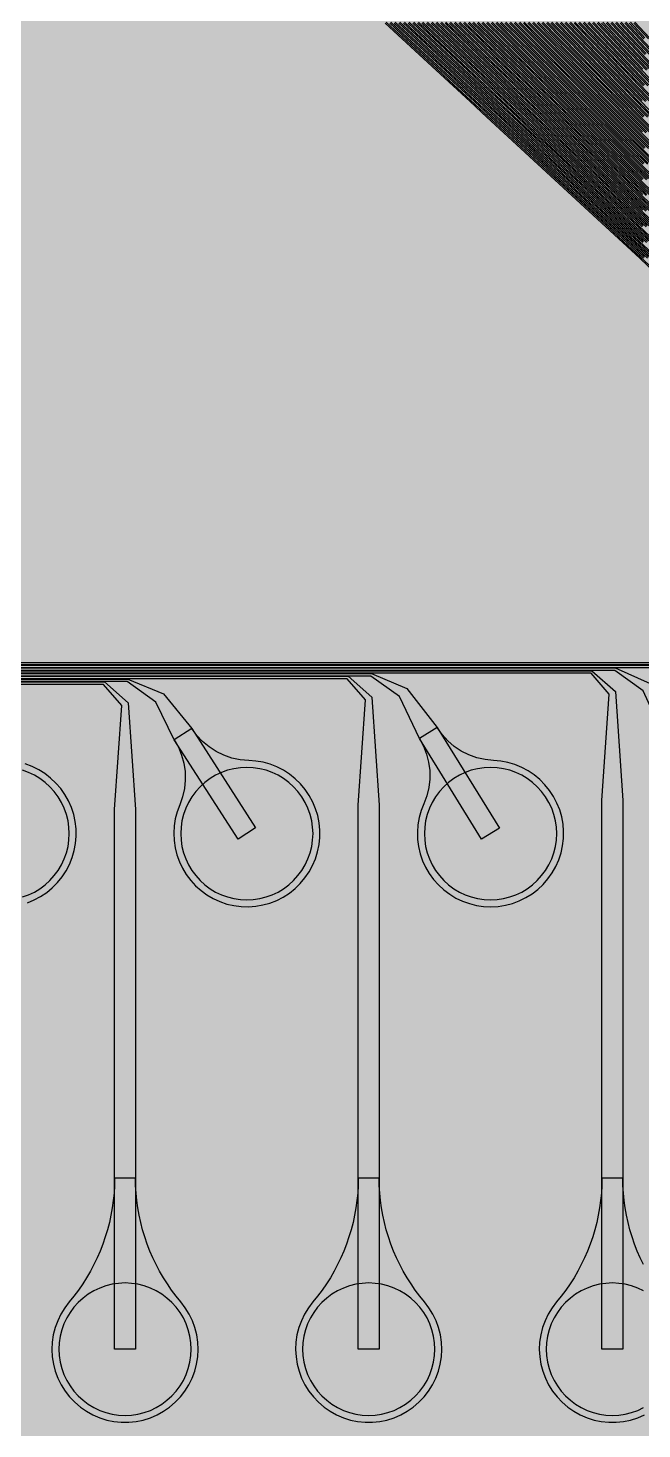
# Model space of a CAD drawing. Header units: metres. Extents: x -7231 to 10969, y -37556 to 1873.
# Drawn here: x -1183 to -301, y -19786 to -17775 of the extents above; entities that cross this region are included whole.
import ezdxf

# ---------------------------------------------------------------- set-up
doc = ezdxf.new("R2010")
doc.units = ezdxf.units.M
for name, color, linetype in [('Metal1', 4, 'CONTINUOUS'), ('Metal2', 3, 'CONTINUOUS'), ('Polyimide', 7, 'CONTINUOUS'), ('Polyimide_Negative', 5, 'CONTINUOUS')]:
    doc.layers.add(name, color=color, linetype=linetype)

msp = doc.modelspace()

# ---------------------------------------------------------------- hatches: boundary and pattern name
at = {"layer": 'Polyimide'}
msp.add_hatch(color=7, dxfattribs=at).paths.add_polyline_path([(4065.7, -468), (4066.7, -502), (4068.5, -536), (4071.4, -570), (4075.5, -604), (4081, -638), (4088, -672), (4096.5, -706), (4106.6, -740), (4118.3, -774), (4131.6, -808), (4146.5, -842), (4162.9, -876), (4180.7, -910), (4199.8, -944), (4220.2, -978), (4241.7, -1012), (4264.2, -1046), (4287.5, -1080), (4311.5, -1114), (4336, -1148), (4360.9, -1182), (4385.9, -1216), (4410.9, -1250), (4435.7, -1284), (4460.2, -1318), (4484.2, -1352), (4507.5, -1385.9), (4530, -1419.9), (4551.5, -1453.9), (4571.9, -1487.9), (4591.1, -1521.9), (4608.9, -1555.9), (4625.3, -1589.9), (4640.1, -1623.9), (4653.4, -1657.9), (4665.1, -1691.9), (4675.2, -1725.9), (4683.7, -1759.9), (4690.7, -1793.9), (4696.2, -1827.9), (4700.3, -1861.9), (4703.2, -1895.9), (4705.1, -1929.9), (4706.1, -1963.9), (4706.4, -1997.9), (4706.5, -2031.9), (4706.5, -4793), (4710, -4838.4), (4720.2, -4882.7), (4737.1, -4925), (4760.1, -4964.2), (4788.9, -4999.5), (4822.6, -5030), (4860.5, -5055.1), (4901.8, -5074.2), (4901.8, -5074.2), (4970.7, -5105.2), (5034.7, -5145.3), (5092.8, -5193.5), (5143.8, -5249.2), (5186.9, -5311.2), (5221.2, -5378.4), (5246.2, -5449.7), (5261.4, -5523.7), (5266.5, -5599), (5261.4, -5674.3), (5246.2, -5748.3), (5221.2, -5819.6), (5186.9, -5886.8), (5143.8, -5948.8), (5092.8, -6004.5), (5034.7, -6052.7), (4970.7, -6092.8), (4901.8, -6123.8), (4860.5, -6142.9), (4822.6, -6168), (4788.9, -6198.5), (4760.1, -6233.8), (4737.1, -6273), (4720.2, -6315.3), (4710, -6359.6), (4706.5, -6405), (4706.5, -9221.5), (4710, -9266.9), (4720.2, -9311.2), (4737.1, -9353.5), (4760.1, -9392.7), (4788.9, -9428), (4822.6, -9458.5), (4860.5, -9483.6), (4901.8, -9502.7), (4970.7, -9533.7), (5034.7, -9573.8), (5092.8, -9622), (5143.8, -9677.7), (5186.9, -9739.7), (5221.2, -9806.9), (5246.2, -9878.2), (5261.4, -9952.2), (5266.5, -10027.5), (5261.4, -10102.8), (5246.2, -10176.8), (5221.2, -10248.1), (5186.9, -10315.3), (5143.8, -10377.3), (5092.8, -10433), (5034.7, -10481.2), (4970.7, -10521.3), (4901.8, -10552.3), (4860.5, -10571.4), (4822.6, -10596.5), (4788.9, -10627), (4760.1, -10662.3), (4737.1, -10701.5), (4720.2, -10743.8), (4710, -10788.1), (4706.5, -10833.5), (4706.5, -13650), (4710, -13695.4), (4720.2, -13739.7), (4737.1, -13782), (4760.1, -13821.2), (4788.9, -13856.5), (4822.6, -13887), (4860.5, -13912.1), (4901.8, -13931.2), (4970.7, -13962.2), (5034.7, -14002.2), (5092.8, -14050.5), (5143.8, -14106.2), (5186.9, -14168.2), (5221.2, -14235.4), (5246.2, -14306.7), (5261.4, -14380.7), (5266.5, -14456), (5261.4, -14531.3), (5246.2, -14605.3), (5221.2, -14676.5), (5186.9, -14743.8), (5143.8, -14805.8), (5092.8, -14861.5), (5034.7, -14909.7), (4970.7, -14949.8), (4901.8, -14980.8), (4860.5, -14999.9), (4822.6, -15025), (4788.9, -15055.5), (4760.1, -15090.8), (4737.1, -15130), (4720.2, -15172.3), (4710, -15216.6), (4706.5, -15262), (4706.5, -15456), (4720.9, -15750), (4764.1, -16041.3), (4835.7, -16326.8), (4934.9, -16604), (5060.7, -16870.2), (5212.1, -17122.7), (5387.5, -17359.2), (5585.2, -17577.3), (5803.3, -17775), (6039.8, -17950.4), (6292.3, -18101.8), (6558.4, -18227.6), (6835.6, -18326.8), (7121.2, -18398.3), (7412.4, -18441.5), (7706.5, -18456), (9969, -18456), (10047.4, -18459.8), (10125.1, -18471.4), (10201.2, -18490.4), (10275.2, -18516.9), (10346.1, -18550.5), (10413.5, -18590.8), (10476.5, -18637.6), (10534.7, -18690.3), (10587.4, -18748.5), (10634.2, -18811.5), (10674.5, -18878.9), (10708.1, -18949.8), (10734.6, -19023.8), (10753.6, -19099.9), (10765.2, -19177.6), (10769, -19256), (10769, -20895.8), (10730.2, -20951.4), (10694.6, -21009.1), (10662.2, -21068.6), (10633.2, -21129.9), (10607.6, -21192.7), (10585.5, -21256.7), (10566.9, -21322), (10552, -21388.1), (10540.8, -21455), (10533.4, -21522.3), (10529.6, -21590), (10529.6, -21657.8), (10533.4, -21725.5), (10540.8, -21792.9), (10552, -21859.7), (10566.9, -21925.9), (10585.5, -21991.1), (10607.6, -22055.2), (10633.2, -22117.9), (10662.2, -22179.2), (10694.6, -22238.7), (10730.2, -22296.4), (10769, -22352), (10769, -32454.2), (10728.7, -32510.5), (10691.7, -32568.9), (10658, -32629.3), (10627.8, -32691.6), (10601.2, -32755.4), (10578.2, -32820.7), (10558.9, -32887.1), (10543.4, -32954.5), (10531.8, -33022.7), (10524, -33091.4), (10520.1, -33160.5), (10520.1, -33229.7), (10524, -33298.8), (10531.8, -33367.5), (10543.4, -33435.7), (10558.9, -33503.1), (10578.2, -33569.5), (10601.2, -33634.8), (10627.8, -33698.6), (10658, -33760.8), (10691.7, -33821.3), (10728.7, -33879.7), (10769, -33936), (10769, -36556), (10765.2, -36634.4), (10753.6, -36712.1), (10734.6, -36788.2), (10708.1, -36862.1), (10674.5, -36933.1), (10634.2, -37000.5), (10587.4, -37063.5), (10534.7, -37121.7), (10476.5, -37174.4), (10413.5, -37221.2), (10346.1, -37261.5), (10275.2, -37295.1), (10201.2, -37321.6), (10125.1, -37340.6), (10047.4, -37352.1), (9969, -37356), (-6231, -37356), (-6309.4, -37352.1), (-6387.1, -37340.6), (-6463.2, -37321.6), (-6537.2, -37295.1), (-6608.1, -37261.5), (-6675.5, -37221.2), (-6738.5, -37174.4), (-6796.7, -37121.7), (-6849.4, -37063.5), (-6896.2, -37000.5), (-6936.5, -36933.1), (-6970.1, -36862.1), (-6996.6, -36788.2), (-7015.6, -36712.1), (-7027.2, -36634.4), (-7031, -36556), (-7031, -33936), (-6990.7, -33879.8), (-6953.7, -33821.3), (-6920, -33760.9), (-6889.8, -33698.6), (-6863.2, -33634.8), (-6840.2, -33569.5), (-6820.9, -33503.1), (-6805.4, -33435.7), (-6793.7, -33367.5), (-6785.9, -33298.8), (-6782, -33229.7), (-6782, -33160.5), (-6785.9, -33091.4), (-6793.7, -33022.7), (-6805.4, -32954.5), (-6820.9, -32887.1), (-6840.2, -32820.6), (-6863.2, -32755.4), (-6889.8, -32691.5), (-6920, -32629.3), (-6953.7, -32568.9), (-6990.7, -32510.4), (-7031, -32454.2), (-7031, -22364.8), (-6990.7, -22308.6), (-6953.7, -22250.1), (-6920, -22189.7), (-6889.8, -22127.5), (-6863.2, -22063.6), (-6840.2, -21998.4), (-6820.9, -21931.9), (-6805.4, -21864.5), (-6793.7, -21796.3), (-6785.9, -21727.6), (-6782, -21658.5), (-6782, -21589.3), (-6785.9, -21520.3), (-6793.7, -21451.5), (-6805.4, -21383.3), (-6820.9, -21315.9), (-6840.2, -21249.5), (-6863.2, -21184.2), (-6889.8, -21120.4), (-6920, -21058.1), (-6953.7, -20997.7), (-6990.7, -20939.3), (-7031, -20883), (-7031, -19256), (-7027.2, -19177.6), (-7015.6, -19099.9), (-6996.6, -19023.8), (-6970.1, -18949.8), (-6936.5, -18878.9), (-6896.2, -18811.5), (-6849.4, -18748.5), (-6796.7, -18690.3), (-6738.5, -18637.6), (-6675.5, -18590.8), (-6608.1, -18550.5), (-6537.2, -18516.9), (-6463.2, -18490.4), (-6387.1, -18471.4), (-6309.4, -18459.8), (-6231, -18456), (-3968.5, -18456), (-3674.4, -18441.5), (-3383.2, -18398.3), (-3097.6, -18326.8), (-2820.4, -18227.6), (-2554.3, -18101.8), (-2301.8, -17950.4), (-2065.3, -17775), (-1847.2, -17577.3), (-1649.5, -17359.2), (-1474.1, -17122.7), (-1322.7, -16870.2), (-1196.9, -16604), (-1097.7, -16326.8), (-1026.1, -16041.3), (-982.9, -15750), (-968.5, -15456), (-968.5, -15262), (-972, -15216.6), (-982.2, -15172.3), (-999.1, -15130), (-1022.1, -15090.8), (-1050.9, -15055.5), (-1084.6, -15025), (-1122.5, -14999.9), (-1163.8, -14980.8), (-1232.7, -14949.8), (-1296.7, -14909.7), (-1354.8, -14861.5), (-1405.8, -14805.8), (-1448.9, -14743.8), (-1483.2, -14676.5), (-1508.2, -14605.3), (-1523.4, -14531.3), (-1528.5, -14456), (-1523.4, -14380.7), (-1508.2, -14306.7), (-1483.2, -14235.4), (-1448.9, -14168.2), (-1405.8, -14106.2), (-1354.8, -14050.5), (-1296.7, -14002.2), (-1232.7, -13962.2), (-1163.8, -13931.2), (-1122.5, -13912.1), (-1084.6, -13887), (-1050.9, -13856.5), (-1022.1, -13821.2), (-999.1, -13782), (-982.2, -13739.7), (-972, -13695.4), (-968.5, -13650), (-968.5, -12309.6), (-972, -12264.3), (-982.2, -12219.9), (-999.1, -12177.7), (-1022.1, -12138.5), (-1050.9, -12103.2), (-1084.6, -12072.6), (-1122.5, -12047.5), (-1163.8, -12028.5), (-1232.7, -11997.4), (-1296.7, -11957.4), (-1354.8, -11909.1), (-1405.8, -11853.5), (-1448.9, -11791.5), (-1483.2, -11724.2), (-1508.2, -11653), (-1523.4, -11579), (-1528.5, -11503.7), (-1523.4, -11428.3), (-1508.2, -11354.4), (-1483.2, -11283.1), (-1448.9, -11215.9), (-1405.8, -11153.8), (-1354.8, -11098.2), (-1296.7, -11049.9), (-1232.7, -11009.9), (-1163.8, -10978.8), (-1122.5, -10959.8), (-1084.6, -10934.7), (-1050.9, -10904.1), (-1022.1, -10868.9), (-999.1, -10829.6), (-982.2, -10787.4), (-972, -10743), (-968.5, -10697.7), (-968.5, -9357.3), (-972, -9311.9), (-982.2, -9267.6), (-999.1, -9225.4), (-1022.1, -9186.1), (-1050.9, -9150.8), (-1084.6, -9120.3), (-1122.5, -9095.2), (-1163.8, -9076.2), (-1163.8, -9076.2), (-1232.7, -9045.1), (-1296.7, -9005.1), (-1354.8, -8956.8), (-1405.8, -8901.1), (-1448.9, -8839.1), (-1483.2, -8771.9), (-1508.2, -8700.6), (-1523.4, -8626.7), (-1528.5, -8551.3), (-1523.4, -8476), (-1508.2, -8402), (-1483.2, -8330.8), (-1448.9, -8263.5), (-1405.8, -8201.5), (-1354.8, -8145.9), (-1296.7, -8097.6), (-1232.7, -8057.6), (-1163.8, -8026.5), (-1163.8, -8026.5), (-1122.5, -8007.4), (-1084.6, -7982.4), (-1050.9, -7951.8), (-1022.1, -7916.5), (-999.1, -7877.3), (-982.2, -7835), (-972, -7790.7), (-968.5, -7745.4), (-968.5, -6405), (-972, -6359.6), (-982.2, -6315.3), (-999.1, -6273), (-1022.1, -6233.8), (-1050.9, -6198.5), (-1084.6, -6168), (-1122.5, -6142.9), (-1163.8, -6123.8), (-1163.8, -6123.8), (-1232.7, -6092.8), (-1296.7, -6052.7), (-1354.8, -6004.5), (-1405.8, -5948.8), (-1448.9, -5886.8), (-1483.2, -5819.6), (-1508.2, -5748.3), (-1523.4, -5674.3), (-1528.5, -5599), (-1523.4, -5523.7), (-1508.2, -5449.7), (-1483.2, -5378.4), (-1448.9, -5311.2), (-1405.8, -5249.2), (-1354.8, -5193.5), (-1296.7, -5145.3), (-1232.7, -5105.2), (-1163.8, -5074.2), (-1163.8, -5074.2), (-1122.5, -5055.1), (-1084.6, -5030), (-1050.9, -4999.5), (-1022.1, -4964.2), (-999.1, -4925), (-982.2, -4882.7), (-972, -4838.4), (-968.5, -4793), (-968.5, -2031.9), (-968.4, -1997.9), (-968.1, -1963.9), (-967.1, -1929.9), (-965.2, -1895.9), (-962.2, -1861.9), (-958, -1827.9), (-952.4, -1793.9), (-945.3, -1759.9), (-936.6, -1725.9), (-926.4, -1691.9), (-914.4, -1657.9), (-900.9, -1623.9), (-885.7, -1589.9), (-869.1, -1555.9), (-850.9, -1521.9), (-831.4, -1487.9), (-810.6, -1453.9), (-788.7, -1419.9), (-765.8, -1385.9), (-742.1, -1352), (-717.6, -1318), (-692.7, -1284), (-667.4, -1250), (-641.9, -1216), (-616.4, -1182), (-591.1, -1148), (-566.1, -1114), (-541.7, -1080), (-517.9, -1046), (-495, -1012), (-473.1, -978), (-452.4, -944), (-432.8, -910), (-414.7, -876), (-398, -842), (-382.9, -808), (-369.3, -774), (-357.4, -740), (-347.1, -706), (-338.4, -672), (-331.3, -638), (-325.7, -604), (-321.5, -570), (-318.6, -536), (-316.7, -502), (-315.7, -468), (-315.3, -434), (-315.2, -400), (-315.2, 401), (-315.2, 451), (-315.2, 1644), (-270.2, 1644), (-270, 1637.1), (-269.4, 1630.3), (-268.2, 1623.5), (-266.7, 1616.8), (-264.7, 1610.2), (-262.3, 1603.8), (-259.4, 1597.6), (-256.2, 1591.5), (-252.6, 1585.7), (-248.6, 1580.1), (-244.2, 1574.8), (-239.5, 1569.8), (-234.5, 1565.1), (-229.2, 1560.7), (-223.6, 1556.7), (-217.8, 1553.1), (-211.7, 1549.8), (-205.4, 1547), (-199, 1544.6), (-192.4, 1542.6), (-185.7, 1541), (-179, 1539.9), (-172.1, 1539.2), (-165.2, 1539), (-158.4, 1539.2), (-151.5, 1539.9), (-144.8, 1541), (-138.1, 1542.6), (-131.5, 1544.6), (-125.1, 1547), (-118.8, 1549.8), (-112.8, 1553.1), (-106.9, 1556.7), (-101.3, 1560.7), (-96, 1565.1), (-91, 1569.8), (-86.3, 1574.8), (-81.9, 1580.1), (-77.9, 1585.7), (-74.3, 1591.5), (-71.1, 1597.6), (-68.2, 1603.8), (-65.8, 1610.2), (-63.8, 1616.8), (-62.3, 1623.5), (-61.1, 1630.3), (-60.5, 1637.1), (-60.2, 1644), (1853, 1644), (1853, 1573), (3815.2, 1573), (3815.5, 1579.5), (3816.1, 1586.1), (3817.2, 1592.5), (3818.7, 1598.9), (3820.6, 1605.1), (3822.9, 1611.3), (3825.6, 1617.2), (3828.6, 1623), (3832.1, 1628.6), (3835.9, 1633.9), (3840.1, 1638.9), (3844.5, 1643.7), (3849.3, 1648.2), (3854.4, 1652.3), (3859.7, 1656.1), (3865.2, 1659.6), (3871, 1662.7), (3877, 1665.4), (3883.1, 1667.7), (3889.4, 1669.6), (3895.7, 1671.1), (3902.2, 1672.1), (3908.7, 1672.8), (3915.2, 1673), (3921.8, 1672.8), (3928.3, 1672.1), (3934.8, 1671.1), (3941.1, 1669.6), (3947.4, 1667.7), (3953.5, 1665.4), (3959.5, 1662.7), (3965.2, 1659.6), (3970.8, 1656.1), (3976.1, 1652.3), (3981.2, 1648.2), (3986, 1643.7), (3990.4, 1638.9), (3994.6, 1633.9), (3998.4, 1628.6), (4001.9, 1623), (4004.9, 1617.2), (4007.6, 1611.3), (4009.9, 1605.1), (4011.8, 1598.9), (4013.3, 1592.5), (4014.4, 1586.1), (4015, 1579.5), (4015.2, 1573), (4065.2, 1573), (4065.2, 451), (4065.2, 401), (4065.2, -400), (4065.3, -434), (4065.7, -468)])

# ---------------------------------------------------------------- linework, layer by layer
at = {"layer": 'Metal1'}
for points in [[(-279.9, -18127.7), (-304.3, -18105.2), (-328.6, -18082.7), (-353, -18060.2), (-377.4, -18037.7), (-401.8, -18015.2), (-426.1, -17992.7), (-450.5, -17970.2), (-474.9, -17947.7), (-499.3, -17925.2), (-523.6, -17902.7), (-548, -17880.2), (-572.4, -17857.7), (-596.8, -17835.2), (-621.2, -17812.7), (-645.5, -17790.2), (-669.9, -17767.7)], [(-668.6, -17766.2), (-644.2, -17788.7), (-619.8, -17811.2), (-595.4, -17833.7), (-571, -17856.2), (-546.7, -17878.7), (-522.3, -17901.2), (-497.9, -17923.7), (-473.5, -17946.2), (-449.2, -17968.7), (-424.8, -17991.2), (-400.4, -18013.7), (-376, -18036.2), (-351.6, -18058.7), (-327.3, -18081.2), (-302.9, -18103.7), (-278.5, -18126.2)], [(-292.9, -18105.2), (-317.2, -18082.7), (-341.4, -18060.2), (-365.7, -18037.7), (-389.9, -18015.2), (-414.2, -17992.7), (-438.4, -17970.2), (-462.7, -17947.7), (-486.9, -17925.2), (-511.2, -17902.7), (-535.4, -17880.2), (-559.7, -17857.7), (-583.9, -17835.2), (-608.2, -17812.7), (-632.4, -17790.2), (-656.7, -17767.7)], [(-655.3, -17766.2), (-631.1, -17788.7), (-606.8, -17811.2), (-582.6, -17833.7), (-558.3, -17856.2), (-534.1, -17878.7), (-509.8, -17901.2), (-485.6, -17923.7), (-461.3, -17946.2), (-437.1, -17968.7), (-412.8, -17991.2), (-388.6, -18013.7), (-364.3, -18036.2), (-340.1, -18058.7), (-315.8, -18081.2), (-291.6, -18103.7)], [(-281.6, -18105.2), (-305.7, -18082.7), (-329.8, -18060.2), (-354, -18037.7), (-378.1, -18015.2), (-402.2, -17992.7), (-426.3, -17970.2), (-450.5, -17947.7), (-474.6, -17925.2), (-498.7, -17902.7), (-522.8, -17880.2), (-546.9, -17857.7), (-571.1, -17835.2), (-595.2, -17812.7), (-619.3, -17790.2), (-643.4, -17767.7)], [(-642.1, -17766.2), (-618, -17788.7), (-593.8, -17811.2), (-569.7, -17833.7), (-545.6, -17856.2), (-521.5, -17878.7), (-497.3, -17901.2), (-473.2, -17923.7), (-449.1, -17946.2), (-425, -17968.7), (-400.8, -17991.2), (-376.7, -18013.7), (-352.6, -18036.2), (-328.5, -18058.7), (-304.4, -18081.2), (-280.2, -18103.7)], [(-294.3, -18082.7), (-318.3, -18060.2), (-342.3, -18037.7), (-366.2, -18015.2), (-390.2, -17992.7), (-414.2, -17970.2), (-438.2, -17947.7), (-462.2, -17925.2), (-486.2, -17902.7), (-510.2, -17880.2), (-534.2, -17857.7), (-558.2, -17835.2), (-582.2, -17812.6), (-606.2, -17790.1), (-630.2, -17767.6)], [(-628.8, -17766.2), (-604.8, -17788.7), (-580.8, -17811.2), (-556.9, -17833.7), (-532.9, -17856.2), (-508.9, -17878.7), (-484.9, -17901.2), (-460.9, -17923.7), (-436.9, -17946.2), (-412.9, -17968.7), (-388.9, -17991.2), (-364.9, -18013.7), (-340.9, -18036.2), (-316.9, -18058.7), (-292.9, -18081.2)], [(-282.8, -18082.7), (-306.7, -18060.2), (-330.5, -18037.7), (-354.4, -18015.2), (-378.3, -17992.7), (-402.2, -17970.2), (-426, -17947.7), (-449.9, -17925.2), (-473.8, -17902.7), (-497.6, -17880.2), (-521.5, -17857.7), (-545.4, -17835.2), (-569.2, -17812.6), (-593.1, -17790.1), (-617, -17767.6)], [(-615.6, -17766.2), (-591.7, -17788.7), (-567.9, -17811.2), (-544, -17833.7), (-520.1, -17856.2), (-496.3, -17878.7), (-472.4, -17901.2), (-448.5, -17923.7), (-424.6, -17946.2), (-400.8, -17968.7), (-376.9, -17991.2), (-353, -18013.7), (-329.2, -18036.2), (-305.3, -18058.7), (-281.4, -18081.2)], [(-295.1, -18060.2), (-318.8, -18037.7), (-342.6, -18015.2), (-366.3, -17992.7), (-390.1, -17970.2), (-413.8, -17947.7), (-437.5, -17925.2), (-461.3, -17902.7), (-485, -17880.2), (-508.8, -17857.7), (-532.5, -17835.2), (-556.3, -17812.6), (-580, -17790.1), (-603.7, -17767.6)], [(-602.4, -17766.2), (-578.6, -17788.7), (-554.9, -17811.2), (-531.1, -17833.7), (-507.4, -17856.2), (-483.7, -17878.7), (-459.9, -17901.2), (-436.2, -17923.7), (-412.4, -17946.2), (-388.7, -17968.7), (-364.9, -17991.2), (-341.2, -18013.7), (-317.5, -18036.2), (-293.7, -18058.7)], [(-283.5, -18060.2), (-307.1, -18037.7), (-330.7, -18015.2), (-354.4, -17992.6), (-378, -17970.1), (-401.6, -17947.6), (-425.2, -17925.1), (-448.8, -17902.6), (-472.4, -17880.1), (-496, -17857.6), (-519.7, -17835.1), (-543.3, -17812.6), (-566.9, -17790.1), (-590.5, -17767.6)], [(-589.1, -17766.2), (-565.5, -17788.7), (-541.9, -17811.2), (-518.3, -17833.7), (-494.7, -17856.2), (-471, -17878.7), (-447.4, -17901.2), (-423.8, -17923.7), (-400.2, -17946.2), (-376.6, -17968.7), (-353, -17991.2), (-329.4, -18013.7), (-305.7, -18036.2), (-282.1, -18058.7)], [(-295.4, -18037.7), (-318.9, -18015.2), (-342.4, -17992.6), (-365.9, -17970.1), (-389.4, -17947.6), (-412.9, -17925.1), (-436.3, -17902.6), (-459.8, -17880.1), (-483.3, -17857.6), (-506.8, -17835.1), (-530.3, -17812.6), (-553.8, -17790.1), (-577.3, -17767.6)], [(-575.9, -17766.2), (-552.4, -17788.7), (-528.9, -17811.2), (-505.4, -17833.7), (-481.9, -17856.2), (-458.4, -17878.7), (-435, -17901.2), (-411.5, -17923.7), (-388, -17946.2), (-364.5, -17968.7), (-341, -17991.2), (-317.5, -18013.7), (-294, -18036.2)], [(-283.7, -18037.7), (-307.1, -18015.2), (-330.4, -17992.6), (-353.8, -17970.1), (-377.1, -17947.6), (-400.5, -17925.1), (-423.9, -17902.6), (-447.2, -17880.1), (-470.6, -17857.6), (-493.9, -17835.1), (-517.3, -17812.6), (-540.7, -17790.1), (-564, -17767.6)], [(-562.6, -17766.2), (-539.3, -17788.7), (-515.9, -17811.2), (-492.6, -17833.7), (-469.2, -17856.2), (-445.8, -17878.7), (-422.5, -17901.2), (-399.1, -17923.7), (-375.8, -17946.2), (-352.4, -17968.7), (-329, -17991.2), (-305.7, -18013.7), (-282.3, -18036.2)], [(-295.2, -18015.1), (-318.5, -17992.6), (-341.7, -17970.1), (-364.9, -17947.6), (-388.2, -17925.1), (-411.4, -17902.6), (-434.6, -17880.1), (-457.9, -17857.6), (-481.1, -17835.1), (-504.3, -17812.6), (-527.6, -17790.1), (-550.8, -17767.6)], [(-549.4, -17766.2), (-526.2, -17788.7), (-502.9, -17811.2), (-479.7, -17833.7), (-456.5, -17856.2), (-433.2, -17878.7), (-410, -17901.2), (-386.8, -17923.7), (-363.5, -17946.2), (-340.3, -17968.7), (-317.1, -17991.2), (-293.8, -18013.7)], [(-283.4, -18015.1), (-306.5, -17992.6), (-329.6, -17970.1), (-352.7, -17947.6), (-375.8, -17925.1), (-398.9, -17902.6), (-422, -17880.1), (-445.1, -17857.6), (-468.2, -17835.1), (-491.3, -17812.6), (-514.5, -17790.1), (-537.6, -17767.6)], [(-536.2, -17766.2), (-513.1, -17788.7), (-490, -17811.2), (-466.8, -17833.7), (-443.7, -17856.2), (-420.6, -17878.7), (-397.5, -17901.2), (-374.4, -17923.7), (-351.3, -17946.2), (-328.2, -17968.7), (-305.1, -17991.2), (-282, -18013.7)], [(-294.5, -17992.6), (-317.5, -17970.1), (-340.5, -17947.6), (-363.5, -17925.1), (-386.5, -17902.6), (-409.4, -17880.1), (-432.4, -17857.6), (-455.4, -17835.1), (-478.4, -17812.6), (-501.3, -17790.1), (-524.3, -17767.6)], [(-522.9, -17766.2), (-499.9, -17788.7), (-477, -17811.2), (-454, -17833.7), (-431, -17856.2), (-408, -17878.7), (-385.1, -17901.2), (-362.1, -17923.7), (-339.1, -17946.2), (-316.1, -17968.7), (-293.1, -17991.2)], [(-282.6, -17992.6), (-305.4, -17970.1), (-328.3, -17947.6), (-351.1, -17925.1), (-374, -17902.6), (-396.8, -17880.1), (-419.7, -17857.6), (-442.5, -17835.1), (-465.4, -17812.6), (-488.2, -17790.1), (-511.1, -17767.6)], [(-509.7, -17766.2), (-486.8, -17788.7), (-464, -17811.2), (-441.1, -17833.7), (-418.3, -17856.2), (-395.4, -17878.7), (-372.6, -17901.2), (-349.7, -17923.7), (-326.9, -17946.2), (-304, -17968.7), (-281.2, -17991.2)], [(-293.3, -17970.1), (-316.1, -17947.6), (-338.8, -17925.1), (-361.5, -17902.6), (-384.2, -17880.1), (-407, -17857.6), (-429.7, -17835.1), (-452.4, -17812.6), (-475.1, -17790.1), (-497.9, -17767.6)], [(-496.4, -17766.2), (-473.7, -17788.7), (-451, -17811.2), (-428.3, -17833.7), (-405.5, -17856.2), (-382.8, -17878.7), (-360.1, -17901.2), (-337.4, -17923.7), (-314.6, -17946.2), (-291.9, -17968.7)], [(-281.2, -17970.1), (-303.8, -17947.6), (-326.4, -17925.1), (-349, -17902.6), (-371.6, -17880.1), (-394.2, -17857.6), (-416.8, -17835.1), (-439.4, -17812.6), (-462, -17790.1), (-484.6, -17767.6)], [(-483.2, -17766.2), (-460.6, -17788.7), (-438, -17811.2), (-415.4, -17833.7), (-392.8, -17856.2), (-370.2, -17878.7), (-347.6, -17901.2), (-325, -17923.7), (-302.4, -17946.2), (-279.8, -17968.7)], [(-291.6, -17947.6), (-314.1, -17925.1), (-336.6, -17902.6), (-359, -17880.1), (-381.5, -17857.6), (-404, -17835.1), (-426.4, -17812.6), (-448.9, -17790.1), (-471.4, -17767.6)], [(-470, -17766.2), (-447.5, -17788.7), (-425, -17811.2), (-402.6, -17833.7), (-380.1, -17856.2), (-357.6, -17878.7), (-335.1, -17901.2), (-312.7, -17923.7), (-290.2, -17946.2)], [(-279.4, -17947.6), (-301.7, -17925.1), (-324.1, -17902.6), (-346.4, -17880.1), (-368.8, -17857.6), (-391.1, -17835.1), (-413.5, -17812.6), (-435.8, -17790.1), (-458.1, -17767.6)], [(-456.7, -17766.2), (-434.4, -17788.7), (-412, -17811.2), (-389.7, -17833.7), (-367.4, -17856.2), (-345, -17878.7), (-322.7, -17901.2), (-300.3, -17923.7)], [(-289.4, -17925.1), (-311.6, -17902.6), (-333.8, -17880.1), (-356, -17857.6), (-378.3, -17835.1), (-400.5, -17812.6), (-422.7, -17790.1), (-444.9, -17767.6)], [(-443.5, -17766.2), (-421.3, -17788.7), (-399.1, -17811.2), (-376.8, -17833.7), (-354.6, -17856.2), (-332.4, -17878.7), (-310.2, -17901.2), (-288, -17923.7)], [(-299.1, -17902.6), (-321.2, -17880.1), (-343.3, -17857.6), (-365.4, -17835.1), (-387.5, -17812.6), (-409.6, -17790.1), (-431.7, -17767.6)], [(-430.3, -17766.2), (-408.2, -17788.7), (-386.1, -17811.2), (-364, -17833.7), (-341.9, -17856.2), (-319.8, -17878.7), (-297.7, -17901.2)], [(-286.7, -17902.6), (-308.6, -17880.1), (-330.6, -17857.6), (-352.6, -17835.1), (-374.5, -17812.6), (-396.5, -17790.1), (-418.4, -17767.6)], [(-417, -17766.2), (-395.1, -17788.7), (-373.1, -17811.2), (-351.1, -17833.7), (-329.2, -17856.2), (-307.2, -17878.7), (-285.2, -17901.2)], [(-296, -17880.1), (-317.9, -17857.6), (-339.7, -17835.1), (-361.5, -17812.6), (-383.4, -17790.1), (-405.2, -17767.6)], [(-403.8, -17766.2), (-381.9, -17788.7), (-360.1, -17811.2), (-338.3, -17833.7), (-316.4, -17856.2), (-294.6, -17878.7)], [(-283.4, -17880.1), (-305.1, -17857.6), (-326.8, -17835.1), (-348.6, -17812.6), (-370.3, -17790.1), (-392, -17767.6)], [(-390.5, -17766.2), (-368.8, -17788.7), (-347.1, -17811.2), (-325.4, -17833.7), (-303.7, -17856.2), (-282, -17878.7)], [(-292.4, -17857.6), (-314, -17835.1), (-335.6, -17812.6), (-357.2, -17790.1), (-378.7, -17767.6)], [(-377.3, -17766.2), (-355.7, -17788.7), (-334.1, -17811.2), (-312.6, -17833.7), (-291, -17856.2)], [(-279.7, -17857.6), (-301.1, -17835.1), (-322.6, -17812.6), (-344, -17790.1), (-365.5, -17767.6)], [(-364.1, -17766.2), (-342.6, -17788.7), (-321.1, -17811.2), (-299.7, -17833.7)], [(-288.3, -17835.1), (-309.6, -17812.6), (-330.9, -17790.1), (-352.3, -17767.6)], [(-350.8, -17766.2), (-329.5, -17788.7), (-308.2, -17811.2), (-286.8, -17833.7)], [(-296.6, -17812.6), (-317.8, -17790.1), (-339, -17767.6)], [(-337.6, -17766.2), (-316.4, -17788.7), (-295.2, -17811.2)], [(-283.7, -17812.6), (-304.7, -17790.1), (-325.8, -17767.6)], [(-324.3, -17766.2), (-303.3, -17788.7), (-282.2, -17811.2)], [(-291.6, -17790.1), (-312.6, -17767.6)], [(-311.1, -17766.2), (-290.2, -17788.7)], [(-5962.2, -18689.2), (-22.8, -18689.2), (11.1, -18719.1), (21.5, -18877.1), (21.5, -19671), (-8.5, -19671), (-8.5, -18877.1), (1.9, -18722.9), (-24.2, -18692.8), (-5960.8, -18692.8)], [(-5954.2, -18697.2), (-372.8, -18697.2), (-338.9, -18727.1), (-328.5, -18883.5), (-328.5, -19671), (-358.5, -19671), (-358.5, -18883.5), (-348.1, -18730.9), (-374.2, -18700.8), (-5952.8, -18700.8)], [(-5946.2, -18705.2), (-722.8, -18705.2), (-688.9, -18735.1), (-678.5, -18889.9), (-678.5, -19671), (-708.5, -19671), (-708.5, -18889.9), (-698.1, -18738.9), (-724.2, -18708.8), (-5944.8, -18708.8)], [(-5938.2, -18713.2), (-1072.8, -18713.2), (-1038.8, -18743.1), (-1028.5, -18896.3), (-1028.5, -19671), (-1058.5, -19671), (-1058.5, -18896.3), (-1048.2, -18746.9), (-1074.2, -18716.8), (-5936.8, -18716.8)], [(-298.9, -19549.6), (-303.5, -19539.9), (-307.8, -19530.1), (-311.7, -19520.1), (-315.2, -19509.9), (-318.3, -19499.6), (-321, -19489.3), (-323.3, -19478.8), (-325.2, -19468.2), (-326.6, -19457.6), (-327.7, -19446.9), (-328.3, -19436.2), (-328.5, -19425.4), (-358.5, -19425.4), (-358.5, -19425.4), (-358.7, -19436.2), (-359.3, -19446.9), (-360.4, -19457.6), (-361.8, -19468.2), (-363.7, -19478.8), (-366, -19489.3), (-368.7, -19499.6), (-371.8, -19509.9), (-375.3, -19520.1), (-379.2, -19530.1), (-383.5, -19539.9), (-388.1, -19549.6), (-393.2, -19559.1), (-398.6, -19568.4), (-404.3, -19577.4), (-410.4, -19586.2), (-416.9, -19594.8), (-423.6, -19603.1), (-430.1, -19611.6), (-435.6, -19620.6), (-440.2, -19630.2), (-443.9, -19640.1), (-446.5, -19650.4), (-448, -19660.9), (-448.5, -19671.5), (-447.9, -19682.1), (-446.3, -19692.6), (-443.6, -19702.8), (-439.8, -19712.7), (-435.1, -19722.2), (-429.5, -19731.2), (-423, -19739.6), (-415.7, -19747.3), (-407.6, -19754.2), (-398.9, -19760.2), (-389.6, -19765.3), (-379.9, -19769.5), (-369.7, -19772.7), (-359.4, -19774.8), (-348.8, -19775.9), (-338.2, -19775.9), (-327.6, -19774.8), (-317.3, -19772.7), (-307.1, -19769.5), (-297.4, -19765.3)]]:
    msp.add_lwpolyline(points, dxfattribs=at)
for points in [[(-1058.5, -19425.4), (-1058.7, -19436.2), (-1059.3, -19446.9), (-1060.4, -19457.6), (-1061.8, -19468.2), (-1063.7, -19478.8), (-1066, -19489.3), (-1068.7, -19499.6), (-1071.8, -19509.9), (-1075.3, -19520.1), (-1079.2, -19530.1), (-1083.5, -19539.9), (-1088.1, -19549.6), (-1093.2, -19559.1), (-1098.6, -19568.4), (-1104.3, -19577.4), (-1110.4, -19586.2), (-1116.9, -19594.8), (-1123.6, -19603.1), (-1130.1, -19611.6), (-1135.6, -19620.6), (-1140.2, -19630.2), (-1143.9, -19640.1), (-1146.5, -19650.4), (-1148, -19660.9), (-1148.5, -19671.5), (-1147.9, -19682.1), (-1146.3, -19692.6), (-1143.6, -19702.8), (-1139.8, -19712.7), (-1135.1, -19722.2), (-1129.5, -19731.2), (-1123, -19739.6), (-1115.7, -19747.3), (-1107.6, -19754.2), (-1098.9, -19760.2), (-1089.6, -19765.3), (-1079.9, -19769.5), (-1069.7, -19772.7), (-1059.4, -19774.8), (-1048.8, -19775.9), (-1038.2, -19775.9), (-1027.6, -19774.8), (-1017.3, -19772.7), (-1007.1, -19769.5), (-997.4, -19765.3), (-988.1, -19760.2), (-979.4, -19754.2), (-971.3, -19747.3), (-964, -19739.6), (-957.5, -19731.2), (-951.9, -19722.2), (-947.2, -19712.7), (-943.4, -19702.8), (-940.7, -19692.6), (-939.1, -19682.1), (-938.5, -19671.5), (-939, -19660.9), (-940.5, -19650.4), (-943.1, -19640.1), (-946.8, -19630.2), (-951.4, -19620.6), (-956.9, -19611.6), (-963.4, -19603.1), (-970.1, -19594.8), (-976.6, -19586.2), (-982.7, -19577.4), (-988.4, -19568.4), (-993.8, -19559.1), (-998.9, -19549.6), (-1003.5, -19539.9), (-1007.8, -19530.1), (-1011.7, -19520.1), (-1015.2, -19509.9), (-1018.3, -19499.6), (-1021, -19489.3), (-1023.3, -19478.8), (-1025.2, -19468.2), (-1026.6, -19457.6), (-1027.7, -19446.9), (-1028.3, -19436.2), (-1028.5, -19425.4), (-1058.5, -19425.4)], [(-708.5, -19425.4), (-708.7, -19436.2), (-709.3, -19446.9), (-710.4, -19457.6), (-711.8, -19468.2), (-713.7, -19478.8), (-716, -19489.3), (-718.7, -19499.6), (-721.8, -19509.9), (-725.3, -19520.1), (-729.2, -19530.1), (-733.5, -19539.9), (-738.1, -19549.6), (-743.2, -19559.1), (-748.6, -19568.4), (-754.3, -19577.4), (-760.4, -19586.2), (-766.9, -19594.8), (-773.6, -19603.1), (-780.1, -19611.6), (-785.6, -19620.6), (-790.2, -19630.2), (-793.9, -19640.1), (-796.5, -19650.4), (-798, -19660.9), (-798.5, -19671.5), (-797.9, -19682.1), (-796.3, -19692.6), (-793.6, -19702.8), (-789.8, -19712.7), (-785.1, -19722.2), (-779.5, -19731.2), (-773, -19739.6), (-765.7, -19747.3), (-757.6, -19754.2), (-748.9, -19760.2), (-739.6, -19765.3), (-729.9, -19769.5), (-719.7, -19772.7), (-709.4, -19774.8), (-698.8, -19775.9), (-688.2, -19775.9), (-677.6, -19774.8), (-667.3, -19772.7), (-657.1, -19769.5), (-647.4, -19765.3), (-638.1, -19760.2), (-629.4, -19754.2), (-621.3, -19747.3), (-614, -19739.6), (-607.5, -19731.2), (-601.9, -19722.2), (-597.2, -19712.7), (-593.4, -19702.8), (-590.7, -19692.6), (-589.1, -19682.1), (-588.5, -19671.5), (-589, -19660.9), (-590.5, -19650.4), (-593.1, -19640.1), (-596.8, -19630.2), (-601.4, -19620.6), (-606.9, -19611.6), (-613.4, -19603.1), (-620.1, -19594.8), (-626.6, -19586.2), (-632.7, -19577.4), (-638.4, -19568.4), (-643.8, -19559.1), (-648.9, -19549.6), (-653.5, -19539.9), (-657.8, -19530.1), (-661.7, -19520.1), (-665.2, -19509.9), (-668.3, -19499.6), (-671, -19489.3), (-673.3, -19478.8), (-675.2, -19468.2), (-676.6, -19457.6), (-677.7, -19446.9), (-678.3, -19436.2), (-678.5, -19425.4), (-708.5, -19425.4)]]:
    msp.add_lwpolyline(points, close=True, dxfattribs=at)
at = {"layer": 'Metal2'}
for points in [[(-298.6, -18105.2), (-322.9, -18082.7), (-347.2, -18060.2), (-371.5, -18037.7), (-395.8, -18015.2), (-420.2, -17992.7), (-444.5, -17970.2), (-468.8, -17947.7), (-493.1, -17925.2), (-517.4, -17902.7), (-541.7, -17880.2), (-566, -17857.7), (-590.4, -17835.2), (-614.7, -17812.7), (-639, -17790.2), (-663.3, -17767.7)], [(-661.9, -17766.2), (-637.6, -17788.7), (-613.3, -17811.2), (-589, -17833.7), (-564.7, -17856.2), (-540.4, -17878.7), (-516.1, -17901.2), (-491.7, -17923.7), (-467.4, -17946.2), (-443.1, -17968.7), (-418.8, -17991.2), (-394.5, -18013.7), (-370.2, -18036.2), (-345.9, -18058.7), (-321.5, -18081.2), (-297.2, -18103.7)], [(-287.3, -18105.2), (-311.4, -18082.7), (-335.6, -18060.2), (-359.8, -18037.7), (-384, -18015.2), (-408.2, -17992.7), (-432.4, -17970.2), (-456.6, -17947.7), (-480.8, -17925.2), (-504.9, -17902.7), (-529.1, -17880.2), (-553.3, -17857.7), (-577.5, -17835.2), (-601.7, -17812.7), (-625.9, -17790.2), (-650.1, -17767.7)], [(-648.7, -17766.2), (-624.5, -17788.7), (-600.3, -17811.2), (-576.1, -17833.7), (-552, -17856.2), (-527.8, -17878.7), (-503.6, -17901.2), (-479.4, -17923.7), (-455.2, -17946.2), (-431, -17968.7), (-406.8, -17991.2), (-382.6, -18013.7), (-358.5, -18036.2), (-334.3, -18058.7), (-310.1, -18081.2), (-285.9, -18103.7)], [(-300, -18082.7), (-324, -18060.2), (-348.1, -18037.7), (-372.2, -18015.2), (-396.2, -17992.7), (-420.3, -17970.2), (-444.3, -17947.7), (-468.4, -17925.2), (-492.5, -17902.7), (-516.5, -17880.2), (-540.6, -17857.7), (-564.6, -17835.2), (-588.7, -17812.7), (-612.8, -17790.2), (-636.8, -17767.7)], [(-635.5, -17766.2), (-611.4, -17788.7), (-587.3, -17811.2), (-563.3, -17833.7), (-539.2, -17856.2), (-515.2, -17878.7), (-491.1, -17901.2), (-467, -17923.7), (-443, -17946.2), (-418.9, -17968.7), (-394.9, -17991.2), (-370.8, -18013.7), (-346.7, -18036.2), (-322.7, -18058.7), (-298.6, -18081.2)], [(-288.5, -18082.7), (-312.5, -18060.2), (-336.4, -18037.7), (-360.3, -18015.2), (-384.3, -17992.7), (-408.2, -17970.2), (-432.1, -17947.7), (-456.1, -17925.2), (-480, -17902.7), (-503.9, -17880.2), (-527.9, -17857.7), (-551.8, -17835.2), (-575.7, -17812.6), (-599.7, -17790.1), (-623.6, -17767.6)], [(-622.2, -17766.2), (-598.3, -17788.7), (-574.4, -17811.2), (-550.4, -17833.7), (-526.5, -17856.2), (-502.6, -17878.7), (-478.6, -17901.2), (-454.7, -17923.7), (-430.8, -17946.2), (-406.8, -17968.7), (-382.9, -17991.2), (-359, -18013.7), (-335, -18036.2), (-311.1, -18058.7), (-287.2, -18081.2)], [(-300.9, -18060.2), (-324.7, -18037.7), (-348.5, -18015.2), (-372.3, -17992.7), (-396.1, -17970.2), (-419.9, -17947.7), (-443.7, -17925.2), (-467.5, -17902.7), (-491.3, -17880.2), (-515.1, -17857.7), (-538.9, -17835.2), (-562.7, -17812.6), (-586.5, -17790.1), (-610.4, -17767.6)], [(-609, -17766.2), (-585.2, -17788.7), (-561.4, -17811.2), (-537.6, -17833.7), (-513.8, -17856.2), (-490, -17878.7), (-466.1, -17901.2), (-442.3, -17923.7), (-418.5, -17946.2), (-394.7, -17968.7), (-370.9, -17991.2), (-347.1, -18013.7), (-323.3, -18036.2), (-299.5, -18058.7)], [(-289.3, -18060.2), (-313, -18037.7), (-336.7, -18015.2), (-360.3, -17992.7), (-384, -17970.2), (-407.7, -17947.7), (-431.4, -17925.2), (-455, -17902.7), (-478.7, -17880.2), (-502.4, -17857.7), (-526.1, -17835.2), (-549.8, -17812.6), (-573.4, -17790.1), (-597.1, -17767.6)], [(-595.7, -17766.2), (-572.1, -17788.7), (-548.4, -17811.2), (-524.7, -17833.7), (-501, -17856.2), (-477.3, -17878.7), (-453.7, -17901.2), (-430, -17923.7), (-406.3, -17946.2), (-382.6, -17968.7), (-359, -17991.2), (-335.3, -18013.7), (-311.6, -18036.2), (-287.9, -18058.7)], [(-277.7, -18060.2), (-301.3, -18037.7), (-324.8, -18015.2), (-348.4, -17992.6), (-371.9, -17970.1), (-395.5, -17947.6), (-419, -17925.1), (-442.6, -17902.6), (-466.1, -17880.1), (-489.7, -17857.6), (-513.2, -17835.1), (-536.8, -17812.6), (-560.3, -17790.1), (-583.9, -17767.6)], [(-582.5, -17766.2), (-559, -17788.7), (-535.4, -17811.2), (-511.8, -17833.7), (-488.3, -17856.2), (-464.7, -17878.7), (-441.2, -17901.2), (-417.6, -17923.7), (-394.1, -17946.2), (-370.5, -17968.7), (-347, -17991.2), (-323.4, -18013.7), (-299.9, -18036.2)], [(-289.6, -18037.7), (-313, -18015.2), (-336.4, -17992.6), (-359.8, -17970.1), (-383.3, -17947.6), (-406.7, -17925.1), (-430.1, -17902.6), (-453.5, -17880.1), (-477, -17857.6), (-500.4, -17835.1), (-523.8, -17812.6), (-547.2, -17790.1), (-570.6, -17767.6)], [(-569.3, -17766.2), (-545.8, -17788.7), (-522.4, -17811.2), (-499, -17833.7), (-475.6, -17856.2), (-452.1, -17878.7), (-428.7, -17901.2), (-405.3, -17923.7), (-381.9, -17946.2), (-358.4, -17968.7), (-335, -17991.2), (-311.6, -18013.7), (-288.2, -18036.2)], [(-277.9, -18037.7), (-301.1, -18015.2), (-324.4, -17992.6), (-347.7, -17970.1), (-371, -17947.6), (-394.3, -17925.1), (-417.6, -17902.6), (-440.9, -17880.1), (-464.2, -17857.6), (-487.5, -17835.1), (-510.8, -17812.6), (-534.1, -17790.1), (-557.4, -17767.6)], [(-556, -17766.2), (-532.7, -17788.7), (-509.4, -17811.2), (-486.1, -17833.7), (-462.8, -17856.2), (-439.5, -17878.7), (-416.2, -17901.2), (-392.9, -17923.7), (-369.6, -17946.2), (-346.4, -17968.7), (-323.1, -17991.2), (-299.8, -18013.7)], [(-289.3, -18015.1), (-312.5, -17992.6), (-335.7, -17970.1), (-358.8, -17947.6), (-382, -17925.1), (-405.2, -17902.6), (-428.3, -17880.1), (-451.5, -17857.6), (-474.7, -17835.1), (-497.8, -17812.6), (-521, -17790.1), (-544.2, -17767.6)], [(-542.8, -17766.2), (-519.6, -17788.7), (-496.4, -17811.2), (-473.3, -17833.7), (-450.1, -17856.2), (-426.9, -17878.7), (-403.8, -17901.2), (-380.6, -17923.7), (-357.4, -17946.2), (-334.3, -17968.7), (-311.1, -17991.2), (-287.9, -18013.7)], [(-300.5, -17992.6), (-323.6, -17970.1), (-346.6, -17947.6), (-369.6, -17925.1), (-392.7, -17902.6), (-415.7, -17880.1), (-438.8, -17857.6), (-461.8, -17835.1), (-484.9, -17812.6), (-507.9, -17790.1), (-530.9, -17767.6)], [(-529.5, -17766.2), (-506.5, -17788.7), (-483.5, -17811.2), (-460.4, -17833.7), (-437.4, -17856.2), (-414.3, -17878.7), (-391.3, -17901.2), (-368.2, -17923.7), (-345.2, -17946.2), (-322.2, -17968.7), (-299.1, -17991.2)], [(-288.6, -17992.6), (-311.5, -17970.1), (-334.4, -17947.6), (-357.3, -17925.1), (-380.2, -17902.6), (-403.1, -17880.1), (-426, -17857.6), (-449, -17835.1), (-471.9, -17812.6), (-494.8, -17790.1), (-517.7, -17767.6)], [(-516.3, -17766.2), (-493.4, -17788.7), (-470.5, -17811.2), (-447.6, -17833.7), (-424.6, -17856.2), (-401.7, -17878.7), (-378.8, -17901.2), (-355.9, -17923.7), (-333, -17946.2), (-310.1, -17968.7), (-287.2, -17991.2)], [(-299.4, -17970.1), (-322.2, -17947.6), (-345, -17925.1), (-367.7, -17902.6), (-390.5, -17880.1), (-413.3, -17857.6), (-436.1, -17835.1), (-458.9, -17812.6), (-481.7, -17790.1), (-504.5, -17767.6)], [(-503.1, -17766.2), (-480.3, -17788.7), (-457.5, -17811.2), (-434.7, -17833.7), (-411.9, -17856.2), (-389.1, -17878.7), (-366.3, -17901.2), (-343.5, -17923.7), (-320.8, -17946.2), (-298, -17968.7)], [(-287.3, -17970.1), (-309.9, -17947.6), (-332.6, -17925.1), (-355.3, -17902.6), (-377.9, -17880.1), (-400.6, -17857.6), (-423.3, -17835.1), (-445.9, -17812.6), (-468.6, -17790.1), (-491.2, -17767.6)], [(-489.8, -17766.2), (-467.2, -17788.7), (-444.5, -17811.2), (-421.8, -17833.7), (-399.2, -17856.2), (-376.5, -17878.7), (-353.9, -17901.2), (-331.2, -17923.7), (-308.5, -17946.2), (-285.9, -17968.7)], [(-297.7, -17947.6), (-320.3, -17925.1), (-342.8, -17902.6), (-365.3, -17880.1), (-387.9, -17857.6), (-410.4, -17835.1), (-432.9, -17812.6), (-455.5, -17790.1), (-478, -17767.6)], [(-476.6, -17766.2), (-454.1, -17788.7), (-431.5, -17811.2), (-409, -17833.7), (-386.5, -17856.2), (-363.9, -17878.7), (-341.4, -17901.2), (-318.9, -17923.7), (-296.3, -17946.2)], [(-285.5, -17947.6), (-307.9, -17925.1), (-330.3, -17902.6), (-352.7, -17880.1), (-375.1, -17857.6), (-397.5, -17835.1), (-420, -17812.6), (-442.4, -17790.1), (-464.8, -17767.6)], [(-463.3, -17766.2), (-440.9, -17788.7), (-418.5, -17811.2), (-396.1, -17833.7), (-373.7, -17856.2), (-351.3, -17878.7), (-328.9, -17901.2), (-306.5, -17923.7), (-284.1, -17946.2)], [(-295.6, -17925.1), (-317.9, -17902.6), (-340.1, -17880.1), (-362.4, -17857.6), (-384.7, -17835.1), (-407, -17812.6), (-429.3, -17790.1), (-451.5, -17767.6)], [(-450.1, -17766.2), (-427.8, -17788.7), (-405.6, -17811.2), (-383.3, -17833.7), (-361, -17856.2), (-338.7, -17878.7), (-316.4, -17901.2), (-294.2, -17923.7)], [(-283.2, -17925.1), (-305.4, -17902.6), (-327.5, -17880.1), (-349.7, -17857.6), (-371.8, -17835.1), (-394, -17812.6), (-416.1, -17790.1), (-438.3, -17767.6)], [(-436.9, -17766.2), (-414.7, -17788.7), (-392.6, -17811.2), (-370.4, -17833.7), (-348.3, -17856.2), (-326.1, -17878.7), (-304, -17901.2), (-281.8, -17923.7)], [(-292.9, -17902.6), (-314.9, -17880.1), (-337, -17857.6), (-359, -17835.1), (-381, -17812.6), (-403, -17790.1), (-425.1, -17767.6)], [(-423.6, -17766.2), (-401.6, -17788.7), (-379.6, -17811.2), (-357.6, -17833.7), (-335.5, -17856.2), (-313.5, -17878.7), (-291.5, -17901.2)], [(-280.4, -17902.6), (-302.3, -17880.1), (-324.2, -17857.6), (-346.1, -17835.1), (-368, -17812.6), (-389.9, -17790.1), (-411.8, -17767.6)], [(-410.4, -17766.2), (-388.5, -17788.7), (-366.6, -17811.2), (-344.7, -17833.7), (-322.8, -17856.2), (-300.9, -17878.7)], [(-289.7, -17880.1), (-311.5, -17857.6), (-333.3, -17835.1), (-355, -17812.6), (-376.8, -17790.1), (-398.6, -17767.6)], [(-397.2, -17766.2), (-375.4, -17788.7), (-353.6, -17811.2), (-331.8, -17833.7), (-310.1, -17856.2), (-288.3, -17878.7)], [(-298.8, -17857.6), (-320.4, -17835.1), (-342.1, -17812.6), (-363.7, -17790.1), (-385.4, -17767.6)], [(-383.9, -17766.2), (-362.3, -17788.7), (-340.6, -17811.2), (-319, -17833.7), (-297.3, -17856.2)], [(-286.1, -17857.6), (-307.6, -17835.1), (-329.1, -17812.6), (-350.6, -17790.1), (-372.1, -17767.6)], [(-370.7, -17766.2), (-349.2, -17788.7), (-327.6, -17811.2), (-306.1, -17833.7), (-284.6, -17856.2)], [(-294.7, -17835.1), (-316.1, -17812.6), (-337.5, -17790.1), (-358.9, -17767.6)], [(-357.4, -17766.2), (-336, -17788.7), (-314.7, -17811.2), (-293.3, -17833.7)], [(-281.9, -17835.1), (-303.1, -17812.6), (-324.4, -17790.1), (-345.7, -17767.6)], [(-344.2, -17766.2), (-322.9, -17788.7), (-301.7, -17811.2), (-280.4, -17833.7)], [(-290.1, -17812.6), (-311.3, -17790.1), (-332.4, -17767.6)], [(-331, -17766.2), (-309.8, -17788.7), (-288.7, -17811.2)], [(-298.2, -17790.1), (-319.2, -17767.6)], [(-317.7, -17766.2), (-296.7, -17788.7)], [(-5966.2, -18685.2), (10.8, -18685.2), (60.3, -18707.9), (109.5, -18776.6), (194.5, -18923.5), (168.5, -18938.5), (83.5, -18791.6), (50.3, -18718), (9.8, -18688.8), (-5964.8, -18688.8)], [(-5958.2, -18693.2), (-339.3, -18693.2), (-289.1, -18715.4), (-242.8, -18777.7), (-155.6, -18923.3), (-181.4, -18938.7), (-268.5, -18793.1), (-299.5, -18726.1), (-340.2, -18696.8), (-5956.8, -18696.8)], [(-5950.2, -18701.2), (-689.3, -18701.2), (-638.6, -18722.9), (-595.1, -18778.8), (-505.7, -18923.1), (-531.3, -18938.9), (-620.6, -18794.6), (-649.3, -18734.1), (-690.2, -18704.8), (-5948.8, -18704.8)], [(-5942.2, -18709.2), (-1039.3, -18709.2), (-988, -18730.3), (-947.5, -18780.1), (-855.9, -18922.9), (-881.1, -18939.1), (-972.8, -18796.3), (-999, -18742.2), (-1040.2, -18712.8), (-5940.8, -18712.8)], [(-1183.7, -19030.1), (-1174, -19026.1), (-1164.7, -19021.2), (-1156, -19015.4), (-1147.9, -19008.7), (-1140.5, -19001.3), (-1133.9, -18993.2), (-1128.1, -18984.4), (-1123.2, -18975.2), (-1119.3, -18965.4), (-1116.4, -18955.4), (-1114.4, -18945.1), (-1113.6, -18934.6), (-1113.7, -18924.2), (-1114.9, -18913.8), (-1117.2, -18903.5), (-1120.4, -18893.5), (-1124.6, -18884), (-1129.8, -18874.8), (-1135.8, -18866.3), (-1142.7, -18858.4), (-1150.3, -18851.2), (-1158.6, -18844.8), (-1167.5, -18839.2), (-1176.9, -18834.6), (-1186.7, -18830.9)]]:
    msp.add_lwpolyline(points, dxfattribs=at)
for points in [[(-972.8, -18796.3), (-966.8, -18806.9), (-962.2, -18818.2), (-959, -18830), (-957.3, -18842), (-957, -18854.2), (-958.2, -18866.3), (-960.9, -18878.2), (-965, -18889.7), (-968.7, -18899.5), (-971.3, -18909.6), (-972.9, -18920), (-973.5, -18930.5), (-973, -18940.9), (-971.5, -18951.3), (-969, -18961.5), (-965.4, -18971.3), (-960.9, -18980.8), (-955.5, -18989.8), (-949.2, -18998.1), (-942.1, -19005.8), (-934.3, -19012.8), (-925.8, -19019), (-916.8, -19024.2), (-907.2, -19028.6), (-897.3, -19032), (-887.1, -19034.3), (-876.7, -19035.7), (-866.2, -19036), (-855.8, -19035.2), (-845.5, -19033.4), (-835.4, -19030.6), (-825.6, -19026.8), (-816.3, -19022.1), (-807.4, -19016.4), (-799.2, -19009.9), (-791.7, -19002.6), (-785, -18994.6), (-779, -18986), (-774, -18976.8), (-769.9, -18967.1), (-766.8, -18957.1), (-764.7, -18946.8), (-763.6, -18936.4), (-763.6, -18925.9), (-764.6, -18915.5), (-766.7, -18905.2), (-769.8, -18895.2), (-773.8, -18885.6), (-778.8, -18876.3), (-784.7, -18867.7), (-791.5, -18859.6), (-799, -18852.3), (-807.2, -18845.8), (-816, -18840.1), (-825.3, -18835.3), (-835, -18831.5), (-845.1, -18828.6), (-855.4, -18826.8), (-865.9, -18826), (-878, -18825), (-889.9, -18822.5), (-901.5, -18818.5), (-912.4, -18813.2), (-922.7, -18806.6), (-932, -18798.8), (-940.4, -18789.9), (-947.5, -18780.1), (-972.8, -18796.3)], [(-620.6, -18794.6), (-614.8, -18805.4), (-610.4, -18816.7), (-607.4, -18828.5), (-605.8, -18840.6), (-605.8, -18852.8), (-607.2, -18864.9), (-610.1, -18876.7), (-614.3, -18888.1), (-618.1, -18897.9), (-620.9, -18908), (-622.7, -18918.3), (-623.5, -18928.8), (-623.2, -18939.2), (-621.8, -18949.6), (-619.5, -18959.8), (-616.1, -18969.8), (-611.7, -18979.3), (-606.5, -18988.3), (-600.3, -18996.8), (-593.3, -19004.7), (-585.6, -19011.7), (-577.2, -19018), (-568.3, -19023.5), (-558.8, -19028), (-548.9, -19031.5), (-538.8, -19034), (-528.4, -19035.5), (-517.9, -19036), (-507.5, -19035.4), (-497.1, -19033.8), (-487, -19031.2), (-477.2, -19027.5), (-467.7, -19022.9), (-458.8, -19017.4), (-450.5, -19011), (-442.9, -19003.8), (-436, -18995.9), (-429.9, -18987.4), (-424.7, -18978.3), (-420.5, -18968.7), (-417.2, -18958.7), (-415, -18948.5), (-413.7, -18938.1), (-413.6, -18927.6), (-414.4, -18917.2), (-416.3, -18906.9), (-419.2, -18896.8), (-423.1, -18887.1), (-428, -18877.8), (-433.7, -18869), (-440.3, -18860.9), (-447.7, -18853.5), (-455.8, -18846.8), (-464.5, -18841), (-473.7, -18836), (-483.4, -18832), (-493.5, -18829), (-503.8, -18827), (-514.2, -18826.1), (-526.3, -18824.8), (-538.2, -18822.1), (-549.7, -18818), (-560.5, -18812.5), (-570.7, -18805.7), (-579.9, -18797.8), (-588.1, -18788.8), (-595.1, -18778.8), (-620.6, -18794.6)]]:
    msp.add_lwpolyline(points, close=True, dxfattribs=at)
at = {"layer": 'Polyimide_Negative'}
for points in [[(-1190.9, -19021.9), (-1182.1, -19018.8), (-1173.7, -19014.8), (-1165.7, -19010), (-1158.2, -19004.4), (-1151.3, -18998.2), (-1145.1, -18991.3), (-1139.5, -18983.8), (-1134.7, -18975.8), (-1130.7, -18967.4), (-1127.6, -18958.6), (-1125.3, -18949.5), (-1124, -18940.3), (-1123.5, -18931), (-1123.5, -18931), (-1124, -18921.7), (-1125.3, -18912.5), (-1127.6, -18903.4), (-1130.7, -18894.6), (-1134.7, -18886.2), (-1139.5, -18878.2), (-1145.1, -18870.7), (-1151.3, -18863.8), (-1158.2, -18857.6), (-1165.7, -18852), (-1173.7, -18847.2), (-1182.1, -18843.2), (-1190.9, -18840.1)], [(-298.7, -19587.2), (-307.1, -19583.2), (-315.9, -19580.1), (-325, -19577.8), (-334.2, -19576.5), (-343.5, -19576), (-352.8, -19576.5), (-362, -19577.8), (-371.1, -19580.1), (-379.9, -19583.2), (-388.3, -19587.2), (-396.3, -19592), (-403.8, -19597.6), (-410.7, -19603.8), (-416.9, -19610.7), (-422.5, -19618.2), (-427.3, -19626.2), (-431.3, -19634.6), (-434.4, -19643.4), (-436.7, -19652.5), (-438, -19661.7), (-438.5, -19671), (-438, -19680.3), (-436.7, -19689.5), (-434.4, -19698.6), (-431.3, -19707.4), (-427.3, -19715.8), (-422.5, -19723.8), (-416.9, -19731.3), (-410.7, -19738.2), (-403.8, -19744.4), (-396.3, -19750), (-388.3, -19754.8), (-379.9, -19758.8), (-371.1, -19761.9), (-362, -19764.2), (-352.8, -19765.5), (-343.5, -19766), (-334.2, -19765.5), (-325, -19764.2), (-315.9, -19761.9), (-307.1, -19758.8), (-298.7, -19754.8)]]:
    msp.add_lwpolyline(points, dxfattribs=at)
for points in [[(-773.5, -18931), (-774, -18921.7), (-775.3, -18912.5), (-777.6, -18903.4), (-780.7, -18894.6), (-784.7, -18886.2), (-789.5, -18878.2), (-795.1, -18870.7), (-801.3, -18863.8), (-808.2, -18857.6), (-815.7, -18852), (-823.7, -18847.2), (-832.1, -18843.2), (-840.9, -18840.1), (-850, -18837.8), (-859.2, -18836.5), (-868.5, -18836), (-877.8, -18836.5), (-887, -18837.8), (-896.1, -18840.1), (-904.9, -18843.2), (-913.3, -18847.2), (-921.3, -18852), (-928.8, -18857.6), (-935.7, -18863.8), (-941.9, -18870.7), (-947.5, -18878.2), (-952.3, -18886.2), (-956.3, -18894.6), (-959.4, -18903.4), (-961.7, -18912.5), (-963, -18921.7), (-963.5, -18931), (-963, -18940.3), (-961.7, -18949.5), (-959.4, -18958.6), (-956.3, -18967.4), (-952.3, -18975.8), (-947.5, -18983.8), (-941.9, -18991.3), (-935.7, -18998.2), (-928.8, -19004.4), (-921.3, -19010), (-913.3, -19014.8), (-904.9, -19018.8), (-896.1, -19021.9), (-887, -19024.2), (-877.8, -19025.5), (-868.5, -19026), (-859.2, -19025.5), (-850, -19024.2), (-840.9, -19021.9), (-832.1, -19018.8), (-823.7, -19014.8), (-815.7, -19010), (-808.2, -19004.4), (-801.3, -18998.2), (-795.1, -18991.3), (-789.5, -18983.8), (-784.7, -18975.8), (-780.7, -18967.4), (-777.6, -18958.6), (-775.3, -18949.5), (-774, -18940.3), (-773.5, -18931)], [(-423.5, -18931), (-424, -18921.7), (-425.3, -18912.5), (-427.6, -18903.4), (-430.7, -18894.6), (-434.7, -18886.2), (-439.5, -18878.2), (-445.1, -18870.7), (-451.3, -18863.8), (-458.2, -18857.6), (-465.7, -18852), (-473.7, -18847.2), (-482.1, -18843.2), (-490.9, -18840.1), (-500, -18837.8), (-509.2, -18836.5), (-518.5, -18836), (-527.8, -18836.5), (-537, -18837.8), (-546.1, -18840.1), (-554.9, -18843.2), (-563.3, -18847.2), (-571.3, -18852), (-578.8, -18857.6), (-585.7, -18863.8), (-591.9, -18870.7), (-597.5, -18878.2), (-602.3, -18886.2), (-606.3, -18894.6), (-609.4, -18903.4), (-611.7, -18912.5), (-613, -18921.7), (-613.5, -18931), (-613, -18940.3), (-611.7, -18949.5), (-609.4, -18958.6), (-606.3, -18967.4), (-602.3, -18975.8), (-597.5, -18983.8), (-591.9, -18991.3), (-585.7, -18998.2), (-578.8, -19004.4), (-571.3, -19010), (-563.3, -19014.8), (-554.9, -19018.8), (-546.1, -19021.9), (-537, -19024.2), (-527.8, -19025.5), (-518.5, -19026), (-509.2, -19025.5), (-500, -19024.2), (-490.9, -19021.9), (-482.1, -19018.8), (-473.7, -19014.8), (-465.7, -19010), (-458.2, -19004.4), (-451.3, -18998.2), (-445.1, -18991.3), (-439.5, -18983.8), (-434.7, -18975.8), (-430.7, -18967.4), (-427.6, -18958.6), (-425.3, -18949.5), (-424, -18940.3), (-423.5, -18931)], [(-948.5, -19671), (-949, -19661.7), (-950.3, -19652.5), (-952.6, -19643.4), (-955.7, -19634.6), (-959.7, -19626.2), (-964.5, -19618.2), (-970.1, -19610.7), (-976.3, -19603.8), (-983.2, -19597.6), (-990.7, -19592), (-998.7, -19587.2), (-1007.1, -19583.2), (-1015.9, -19580.1), (-1025, -19577.8), (-1034.2, -19576.5), (-1043.5, -19576), (-1052.8, -19576.5), (-1062, -19577.8), (-1071.1, -19580.1), (-1079.9, -19583.2), (-1088.3, -19587.2), (-1096.3, -19592), (-1103.8, -19597.6), (-1110.7, -19603.8), (-1116.9, -19610.7), (-1122.5, -19618.2), (-1127.3, -19626.2), (-1131.3, -19634.6), (-1134.4, -19643.4), (-1136.7, -19652.5), (-1138, -19661.7), (-1138.5, -19671), (-1138, -19680.3), (-1136.7, -19689.5), (-1134.4, -19698.6), (-1131.3, -19707.4), (-1127.3, -19715.8), (-1122.5, -19723.8), (-1116.9, -19731.3), (-1110.7, -19738.2), (-1103.8, -19744.4), (-1096.3, -19750), (-1088.3, -19754.8), (-1079.9, -19758.8), (-1071.1, -19761.9), (-1062, -19764.2), (-1052.8, -19765.5), (-1043.5, -19766), (-1034.2, -19765.5), (-1025, -19764.2), (-1015.9, -19761.9), (-1007.1, -19758.8), (-998.7, -19754.8), (-990.7, -19750), (-983.2, -19744.4), (-976.3, -19738.2), (-970.1, -19731.3), (-964.5, -19723.8), (-959.7, -19715.8), (-955.7, -19707.4), (-952.6, -19698.6), (-950.3, -19689.5), (-949, -19680.3), (-948.5, -19671)], [(-598.5, -19671), (-599, -19661.7), (-600.3, -19652.5), (-602.6, -19643.4), (-605.7, -19634.6), (-609.7, -19626.2), (-614.5, -19618.2), (-620.1, -19610.7), (-626.3, -19603.8), (-633.2, -19597.6), (-640.7, -19592), (-648.7, -19587.2), (-657.1, -19583.2), (-665.9, -19580.1), (-675, -19577.8), (-684.2, -19576.5), (-693.5, -19576), (-702.8, -19576.5), (-712, -19577.8), (-721.1, -19580.1), (-729.9, -19583.2), (-738.3, -19587.2), (-746.3, -19592), (-753.8, -19597.6), (-760.7, -19603.8), (-766.9, -19610.7), (-772.5, -19618.2), (-777.3, -19626.2), (-781.3, -19634.6), (-784.4, -19643.4), (-786.7, -19652.5), (-788, -19661.7), (-788.5, -19671), (-788, -19680.3), (-786.7, -19689.5), (-784.4, -19698.6), (-781.3, -19707.4), (-777.3, -19715.8), (-772.5, -19723.8), (-766.9, -19731.3), (-760.7, -19738.2), (-753.8, -19744.4), (-746.3, -19750), (-738.3, -19754.8), (-729.9, -19758.8), (-721.1, -19761.9), (-712, -19764.2), (-702.8, -19765.5), (-693.5, -19766), (-684.2, -19765.5), (-675, -19764.2), (-665.9, -19761.9), (-657.1, -19758.8), (-648.7, -19754.8), (-640.7, -19750), (-633.2, -19744.4), (-626.3, -19738.2), (-620.1, -19731.3), (-614.5, -19723.8), (-609.7, -19715.8), (-605.7, -19707.4), (-602.6, -19698.6), (-600.3, -19689.5), (-599, -19680.3), (-598.5, -19671)]]:
    msp.add_lwpolyline(points, close=True, dxfattribs=at)

doc.saveas('drawing.dxf')
